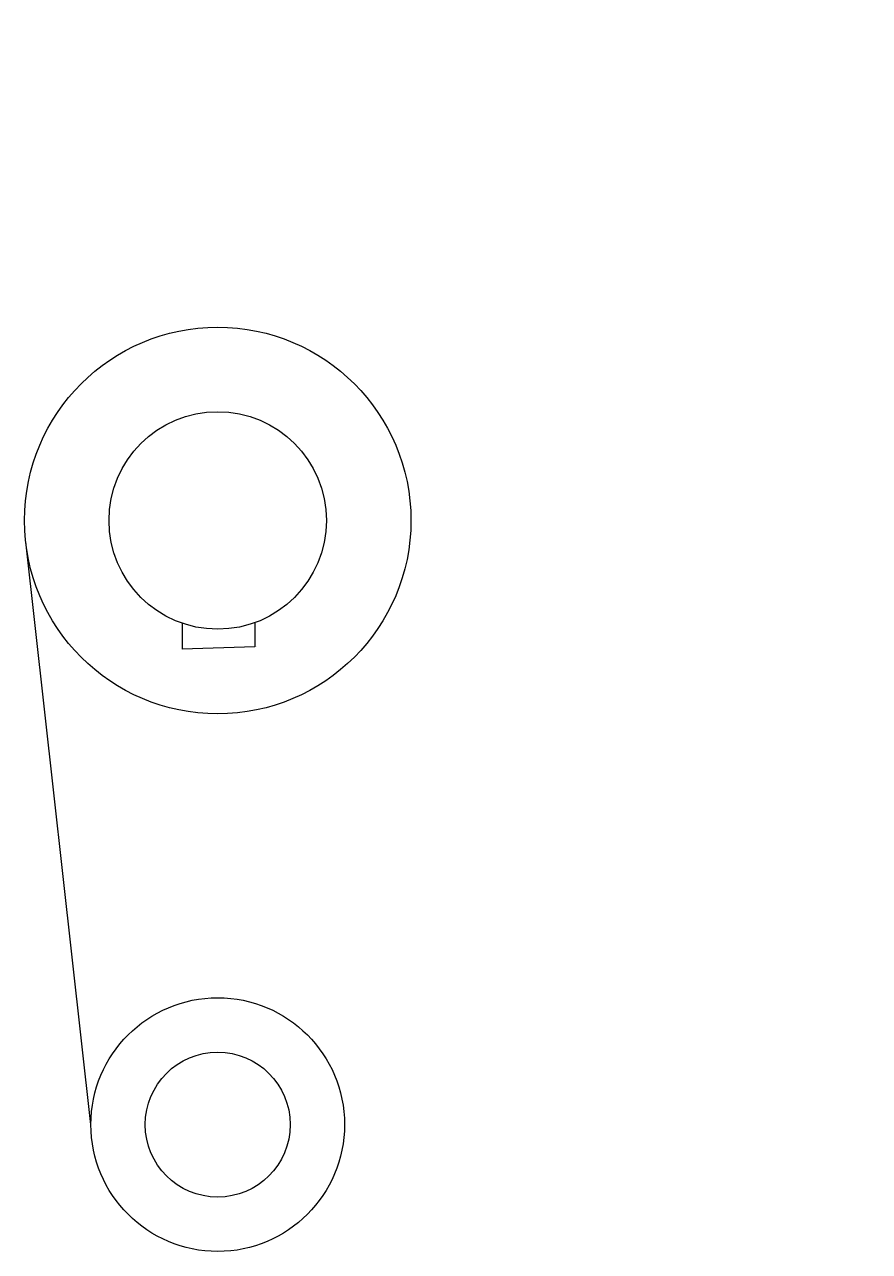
# Model space of a CAD drawing. Header units: inches. Extents: x -140 to 0, y -175 to 28.
import ezdxf

# ---------------------------------------------------------------- set-up
doc = ezdxf.new("R2010")
doc.units = ezdxf.units.IN
doc.header["$MEASUREMENT"] = 0

msp = doc.modelspace()

# ---------------------------------------------------------------- linework, layer by layer
for p, q in [((-139.74, -57.99), (-139.74, -57.99)), ((-128.94, -154.43), (-139.74, -57.99)), ((-139.74, -57.99), (-139.74, -57.99)), ((-113.82, -71.44, 36), (-113.82, -75.75, 36)), ((-101.82, -71.36, 36), (-101.82, -75.36, 36)), ((-101.82, -71.36, 36), (-101.82, -75.36, 36)), ((-101.82, -75.36, 36), (-113.82, -75.75, 36)), ((-101.82, -75.36, 36), (-101.82, -75.36, 36)), ((-101.82, -75.36, 36), (-101.82, -75.36, 36)), ((-101.58, -75.35, 35.99), (-101.58, -75.35, 35.99))]:
    msp.add_line(p, q)
msp.add_polyline3d([(0, 27.66, 29.09), (0, 27.66, 29.09)])
for centre, radius in [((-107.94, -54.43), 32), ((-107.94, -54.43), 18), ((-107.94, -154.43), 21), ((-107.94, -154.43), 12)]:
    msp.add_circle(centre, radius)

doc.saveas('drawing.dxf')
